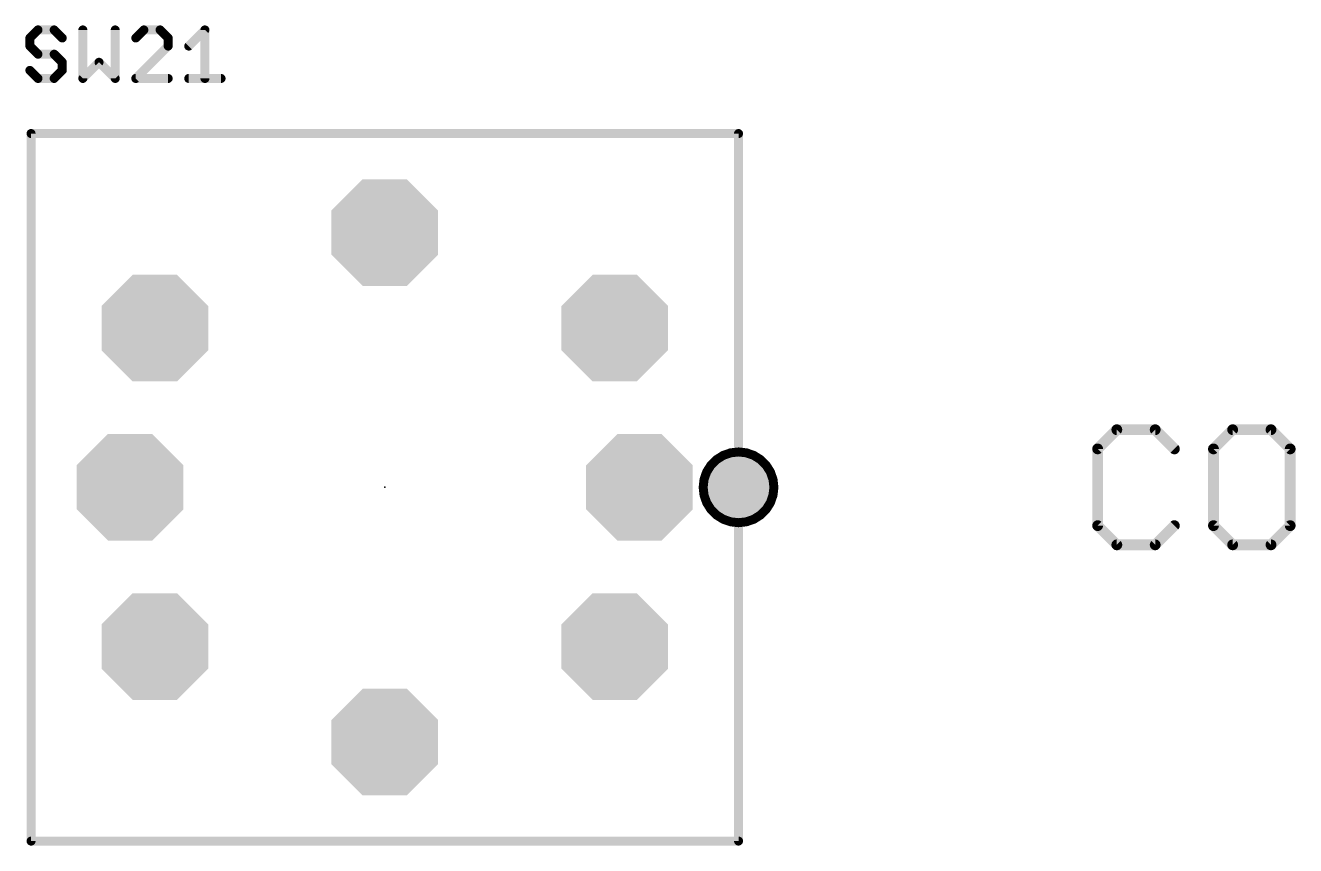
# Model space of a CAD drawing. Extents: x 0 to 426, y 0 to 160.
# Drawn here: x 279.92 to 297.87, y 39.94 to 51.53 of the extents above; entities that cross this region are included whole.
import ezdxf

# ---------------------------------------------------------------- set-up
doc = ezdxf.new("R2010")
doc.units = 0
doc.header["$MEASUREMENT"] = 0
doc.layers.get('0').update_dxf_attribs({"linetype": 'CONTINUOUS'})
for name, color, linetype in [('17', 82, 'CONTINUOUS'), ('21', 253, 'CONTINUOUS'), ('23', 7, 'CONTINUOUS'), ('25', 253, 'CONTINUOUS')]:
    doc.layers.add(name, color=color, linetype=linetype)

# ---------------------------------------------------------------- blocks, each defined once
blk = doc.blocks.new('OCTAGONP')
at = {"const_width": 0.5}
blk.add_lwpolyline([(-0.25, -0.1036), (-0.25, 0.1036), (-0.1036, 0.25), (0.1036, 0.25), (0.25, 0.1036), (0.25, -0.1036), (0.1036, -0.25), (-0.1036, -0.25), (-0.25, -0.1036), (-0.25, 0.1036)], dxfattribs=at)

msp = doc.modelspace()

# ---------------------------------------------------------------- linework, layer by layer
at = {"layer": '21'}
for points, const_width in [([(280, 50.0318, 1), (280, 49.9682)], 0.0635), ([(280.0317, 50, 1), (279.9683, 50)], 0.0635), ([(290.0317, 50, 1), (289.9683, 50)], 0.0635), ([(290, 49.9682, 1), (290, 50.0318)], 0.0635), ([(295.3474, 45.8523, 1), (295.3474, 45.7761)], 0.0762), ([(295.3743, 45.7872, 1), (295.3204, 45.8411)], 0.0762), ([(295.9166, 45.8411, 1), (295.8628, 45.7872)], 0.0762), ([(295.8897, 45.7761, 1), (295.8897, 45.8523)], 0.0762), ([(296.9845, 45.8523, 1), (296.9845, 45.7761)], 0.0762), ([(297.0115, 45.7872, 1), (296.9576, 45.8411)], 0.0762), ([(297.5538, 45.8411, 1), (297.4999, 45.7872)], 0.0762), ([(297.5269, 45.7761, 1), (297.5269, 45.8523)], 0.0762), ([(295.1143, 45.543, 1), (295.0381, 45.543)], 0.0762), ([(295.0493, 45.57, 1), (295.1031, 45.5161)], 0.0762), ([(296.1339, 45.5161, 1), (296.1878, 45.57)], 0.0762), ([(296.6864, 45.57, 1), (296.7403, 45.5161)], 0.0762), ([(296.7515, 45.543, 1), (296.6753, 45.543)], 0.0762), ([(297.8361, 45.543, 1), (297.7599, 45.543)], 0.0762), ([(297.7711, 45.5161, 1), (297.825, 45.57)], 0.0762), ([(289.6783, 45.4128, 1), (289.6783, 45.3492)], 0.0635), ([(289.6714, 45.4178, 1), (289.7051, 45.364)], 0.0635), ([(289.7107, 45.3685, 1), (289.6658, 45.4134)], 0.0635), ([(289.7726, 45.4805, 1), (289.7935, 45.4205)], 0.0635), ([(289.8, 45.4236, 1), (289.7662, 45.4774)], 0.0635), ([(289.8852, 45.519, 1), (289.8923, 45.4559)], 0.0635), ([(289.8992, 45.4575, 1), (289.8783, 45.5174)], 0.0635), ([(290.0036, 45.5316, 1), (289.9964, 45.4684)], 0.0635), ([(290.0036, 45.4684, 1), (289.9964, 45.5316)], 0.0635), ([(290.1217, 45.5174, 1), (290.1008, 45.4575)], 0.0635), ([(290.1077, 45.4559, 1), (290.1148, 45.519)], 0.0635), ([(290.2338, 45.4774, 1), (290.2, 45.4236)], 0.0635), ([(290.2065, 45.4205, 1), (290.2274, 45.4805)], 0.0635), ([(290.3342, 45.4134, 1), (290.2893, 45.3685)], 0.0635), ([(290.2949, 45.364, 1), (290.3286, 45.4178)], 0.0635), ([(290.3217, 45.3492, 1), (290.3217, 45.4128)], 0.0635), ([(289.5226, 45.2338, 1), (289.5764, 45.2)], 0.0635), ([(289.5795, 45.2065, 1), (289.5195, 45.2274)], 0.0635), ([(289.5728, 45.2858, 1), (289.5728, 45.2223)], 0.0635), ([(289.5866, 45.3342, 1), (289.6315, 45.2893)], 0.0635), ([(289.636, 45.2949, 1), (289.5822, 45.3286)], 0.0635), ([(290.4178, 45.3286, 1), (290.364, 45.2949)], 0.0635), ([(290.3685, 45.2893, 1), (290.4134, 45.3342)], 0.0635), ([(290.4805, 45.2274, 1), (290.4205, 45.2065)], 0.0635), ([(290.4236, 45.2, 1), (290.4774, 45.2338)], 0.0635), ([(290.4272, 45.2223, 1), (290.4272, 45.2858)], 0.0635), ([(289.4826, 45.1217, 1), (289.5425, 45.1008)], 0.0635), ([(289.5441, 45.1077, 1), (289.481, 45.1148)], 0.0635), ([(289.518, 45.1588, 1), (289.518, 45.0953)], 0.0635), ([(290.519, 45.1148, 1), (290.4559, 45.1077)], 0.0635), ([(290.4575, 45.1008, 1), (290.5174, 45.1217)], 0.0635), ([(290.482, 45.0953, 1), (290.482, 45.1588)], 0.0635), ([(289.5316, 45.0036, 1), (289.4684, 44.9964)], 0.0635), ([(289.4684, 45.0036, 1), (289.5316, 44.9964)], 0.0635), ([(289.5, 45.0318, 1), (289.5, 44.9682)], 0.0635), ([(289.5425, 44.8992, 1), (289.4826, 44.8783)], 0.0635), ([(289.481, 44.8852, 1), (289.5441, 44.8923)], 0.0635), ([(289.518, 44.9048, 1), (289.518, 44.8413)], 0.0635), ([(290.4559, 44.8923, 1), (290.519, 44.8852)], 0.0635), ([(290.5174, 44.8783, 1), (290.4575, 44.8992)], 0.0635), ([(290.5316, 44.9964, 1), (290.4684, 45.0036)], 0.0635), ([(290.4684, 44.9964, 1), (290.5316, 45.0036)], 0.0635), ([(290.482, 44.8413, 1), (290.482, 44.9048)], 0.0635), ([(290.5, 44.9682, 1), (290.5, 45.0318)], 0.0635), ([(289.5764, 44.8, 1), (289.5226, 44.7662)], 0.0635), ([(289.5195, 44.7726, 1), (289.5795, 44.7935)], 0.0635), ([(289.5728, 44.7778, 1), (289.5728, 44.7142)], 0.0635), ([(289.6315, 44.7107, 1), (289.5866, 44.6658)], 0.0635), ([(289.5822, 44.6714, 1), (289.636, 44.7051)], 0.0635), ([(290.364, 44.7051, 1), (290.4178, 44.6714)], 0.0635), ([(290.4134, 44.6658, 1), (290.3685, 44.7107)], 0.0635), ([(290.4205, 44.7935, 1), (290.4805, 44.7726)], 0.0635), ([(290.4774, 44.7662, 1), (290.4236, 44.8)], 0.0635), ([(290.4272, 44.7142, 1), (290.4272, 44.7778)], 0.0635), ([(289.6783, 44.6508, 1), (289.6783, 44.5872)], 0.0635), ([(289.7051, 44.636, 1), (289.6714, 44.5822)], 0.0635), ([(289.6658, 44.5866, 1), (289.7107, 44.6315)], 0.0635), ([(289.7935, 44.5795, 1), (289.7726, 44.5195)], 0.0635), ([(289.7662, 44.5226, 1), (289.8, 44.5764)], 0.0635), ([(289.8923, 44.5441, 1), (289.8852, 44.481)], 0.0635), ([(289.8783, 44.4826, 1), (289.8992, 44.5425)], 0.0635), ([(289.9964, 44.5316, 1), (290.0036, 44.4684)], 0.0635), ([(289.9964, 44.4684, 1), (290.0036, 44.5316)], 0.0635), ([(290.1008, 44.5425, 1), (290.1217, 44.4826)], 0.0635), ([(290.1148, 44.481, 1), (290.1077, 44.5441)], 0.0635), ([(290.2, 44.5764, 1), (290.2338, 44.5226)], 0.0635), ([(290.2274, 44.5195, 1), (290.2065, 44.5795)], 0.0635), ([(290.2893, 44.6315, 1), (290.3342, 44.5866)], 0.0635), ([(290.3286, 44.5822, 1), (290.2949, 44.636)], 0.0635), ([(290.3217, 44.5872, 1), (290.3217, 44.6508)], 0.0635), ([(295.1031, 44.4853, 1), (295.0493, 44.4314)], 0.0762), ([(296.1878, 44.4314, 1), (296.1339, 44.4853)], 0.0762), ([(296.7403, 44.4853, 1), (296.6864, 44.4314)], 0.0762), ([(297.825, 44.4314, 1), (297.7711, 44.4853)], 0.0762), ([(295.0381, 44.4584, 1), (295.1143, 44.4584)], 0.0762), ([(296.6753, 44.4584, 1), (296.7515, 44.4584)], 0.0762), ([(297.7599, 44.4584, 1), (297.8361, 44.4584)], 0.0762), ([(295.3474, 44.2253, 1), (295.3474, 44.1491)], 0.0762), ([(295.3204, 44.1603, 1), (295.3743, 44.2141)], 0.0762), ([(295.8628, 44.2141, 1), (295.9166, 44.1603)], 0.0762), ([(295.8897, 44.1491, 1), (295.8897, 44.2253)], 0.0762), ([(296.9845, 44.2253, 1), (296.9845, 44.1491)], 0.0762), ([(296.9576, 44.1603, 1), (297.0115, 44.2141)], 0.0762), ([(297.4999, 44.2141, 1), (297.5538, 44.1603)], 0.0762), ([(297.5269, 44.1491, 1), (297.5269, 44.2253)], 0.0762), ([(280, 40.0318, 1), (280, 39.9682)], 0.0635), ([(290, 39.9682, 1), (290, 40.0318)], 0.0635), ([(279.9683, 40, 1), (280.0317, 40)], 0.0635), ([(289.9683, 40, 1), (290.0317, 40)], 0.0635)]:
    msp.add_lwpolyline(points, format="xyb", dxfattribs=dict(at, const_width=const_width))
for points, const_width in [([(280, 50), (290, 50)], 0.127), ([(280, 40), (280, 50)], 0.127), ([(290, 50), (290, 40)], 0.127), ([(295.3474, 45.8142), (295.0762, 45.543)], 0.1524), ([(295.8897, 45.8142), (295.3474, 45.8142)], 0.1524), ([(296.1609, 45.543), (295.8897, 45.8142)], 0.1524), ([(296.9845, 45.8142), (296.7134, 45.543)], 0.1524), ([(297.5269, 45.8142), (296.9845, 45.8142)], 0.1524), ([(297.798, 45.543), (297.5269, 45.8142)], 0.1524), ([(295.0762, 45.543), (295.0762, 44.4584)], 0.1524), ([(296.7134, 45.543), (296.7134, 44.4584)], 0.1524), ([(297.798, 44.4584), (297.798, 45.543)], 0.1524), ([(289.6091, 45.3117), (289.6883, 45.3909)], 0.127), ([(289.6783, 45.381), (290.3217, 45.381)], 0.127), ([(289.6883, 45.3909), (289.7831, 45.4505)], 0.127), ([(289.7831, 45.4505), (289.8887, 45.4875)], 0.127), ([(289.8887, 45.4875), (290, 45.5)], 0.127), ([(290, 45.5), (290.1113, 45.4875)], 0.127), ([(290.1113, 45.4875), (290.2169, 45.4505)], 0.127), ([(290.2169, 45.4505), (290.3117, 45.3909)], 0.127), ([(290.3117, 45.3909), (290.3909, 45.3117)], 0.127), ([(289.5125, 45.1113), (289.5495, 45.2169)], 0.127), ([(289.5495, 45.2169), (289.6091, 45.3117)], 0.127), ([(289.5728, 45.254), (290.4272, 45.254)], 0.127), ([(290.3909, 45.3117), (290.4505, 45.2169)], 0.127), ([(290.4505, 45.2169), (290.4875, 45.1113)], 0.127), ([(289.5, 45), (289.5125, 45.1113)], 0.127), ([(289.518, 45.127), (290.482, 45.127)], 0.127), ([(290.4875, 45.1113), (290.5, 45)], 0.127), ([(289.5125, 44.8887), (289.5, 45)], 0.127), ([(289.5, 45), (290.5, 45)], 0.127), ([(289.5495, 44.7831), (289.5125, 44.8887)], 0.127), ([(289.518, 44.873), (290.482, 44.873)], 0.127), ([(290.4875, 44.8887), (290.4505, 44.7831)], 0.127), ([(290.5, 45), (290.4875, 44.8887)], 0.127), ([(289.6091, 44.6883), (289.5495, 44.7831)], 0.127), ([(289.5728, 44.746), (290.4272, 44.746)], 0.127), ([(289.6883, 44.6091), (289.6091, 44.6883)], 0.127), ([(290.3909, 44.6883), (290.3117, 44.6091)], 0.127), ([(290.4505, 44.7831), (290.3909, 44.6883)], 0.127), ([(289.6783, 44.619), (290.3217, 44.619)], 0.127), ([(289.7831, 44.5495), (289.6883, 44.6091)], 0.127), ([(289.8887, 44.5125), (289.7831, 44.5495)], 0.127), ([(290, 44.5), (289.8887, 44.5125)], 0.127), ([(290.1113, 44.5125), (290, 44.5)], 0.127), ([(290.2169, 44.5495), (290.1113, 44.5125)], 0.127), ([(290.3117, 44.6091), (290.2169, 44.5495)], 0.127), ([(295.0762, 44.4584), (295.3474, 44.1872)], 0.1524), ([(295.8897, 44.1872), (296.1609, 44.4584)], 0.1524), ([(296.7134, 44.4584), (296.9845, 44.1872)], 0.1524), ([(297.5269, 44.1872), (297.798, 44.4584)], 0.1524), ([(295.3474, 44.1872), (295.8897, 44.1872)], 0.1524), ([(296.9845, 44.1872), (297.5269, 44.1872)], 0.1524), ([(290, 40), (280, 40)], 0.127)]:
    msp.add_lwpolyline(points, dxfattribs=dict(at, const_width=const_width))
at = {"layer": '23'}
msp.add_point((285, 45), dxfattribs=at)
at = {"layer": '25', "const_width": 0.127}
for points in [[(280.0979, 51.4649), (279.9835, 51.3505)], [(279.9835, 51.3505), (279.9835, 51.2361)], [(280.3267, 51.4649), (280.0979, 51.4649)], [(280.4411, 51.3505), (280.3267, 51.4649)], [(280.7319, 51.4649), (280.7319, 50.7785)], [(281.1895, 50.7785), (281.1895, 51.4649)], [(281.5947, 51.4649), (281.4803, 51.3505)], [(281.8235, 51.4649), (281.5947, 51.4649)], [(281.9379, 51.3505), (281.8235, 51.4649)], [(281.9379, 51.2361), (281.9379, 51.3505)], [(282.2287, 51.2361), (282.4575, 51.4649)], [(282.4575, 51.4649), (282.4575, 50.7785)], [(279.9835, 51.2361), (280.0979, 51.1217)], [(280.0979, 51.1217), (280.3267, 51.1217)], [(280.3267, 51.1217), (280.4411, 51.0073)], [(281.4803, 50.7785), (281.9379, 51.2361)], [(280.4411, 51.0073), (280.4411, 50.8929)], [(280.7319, 50.7785), (280.9607, 51.0073)], [(280.9607, 51.0073), (281.1895, 50.7785)], [(280.0979, 50.7785), (279.9835, 50.8929)], [(280.3267, 50.7785), (280.0979, 50.7785)], [(280.4411, 50.8929), (280.3267, 50.7785)], [(281.9379, 50.7785), (281.4803, 50.7785)], [(282.2287, 50.7785), (282.6863, 50.7785)]]:
    msp.add_lwpolyline(points, dxfattribs=at)
at = {"layer": '25', "const_width": 0.0635}
for points in [[(280.0152, 51.3505, 1), (279.9518, 51.3505)], [(279.961, 51.3729, 1), (280.006, 51.328)], [(280.0979, 51.4966, 1), (280.0979, 51.4331)], [(280.1203, 51.4424, 1), (280.0754, 51.4873)], [(280.3491, 51.4873, 1), (280.3042, 51.4424)], [(280.3267, 51.4331, 1), (280.3267, 51.4966)], [(280.4186, 51.328, 1), (280.4635, 51.3729)], [(280.7637, 51.4649, 1), (280.7002, 51.4649)], [(281.2213, 51.4649, 1), (281.1578, 51.4649)], [(281.4579, 51.3729, 1), (281.5028, 51.328)], [(281.5947, 51.4966, 1), (281.5947, 51.4331)], [(281.6172, 51.4424, 1), (281.5723, 51.4873)], [(281.846, 51.4873, 1), (281.8011, 51.4424)], [(281.8235, 51.4331, 1), (281.8235, 51.4966)], [(281.9697, 51.3505, 1), (281.9062, 51.3505)], [(281.9155, 51.328, 1), (281.9604, 51.3729)], [(282.4893, 51.4649, 1), (282.4258, 51.4649)], [(282.48, 51.4424, 1), (282.4351, 51.4873)], [(280.006, 51.2585, 1), (279.961, 51.2136)], [(279.9518, 51.2361, 1), (280.0152, 51.2361)], [(280.0979, 51.1534, 1), (280.0979, 51.0899)], [(280.0754, 51.0992, 1), (280.1203, 51.1441)], [(280.3491, 51.1441, 1), (280.3042, 51.0992)], [(280.3267, 51.0899, 1), (280.3267, 51.1534)], [(281.9062, 51.2361, 1), (281.9697, 51.2361)], [(281.9604, 51.2136, 1), (281.9155, 51.2585)], [(282.2063, 51.2585, 1), (282.2512, 51.2136)], [(280.4728, 51.0073, 1), (280.4093, 51.0073)], [(280.4186, 50.9848, 1), (280.4635, 51.0297)], [(280.9832, 51.0297, 1), (280.9383, 50.9848)], [(280.9832, 50.9848, 1), (280.9383, 51.0297)], [(280.006, 50.9153, 1), (279.961, 50.8704)], [(280.0979, 50.8103, 1), (280.0979, 50.7467)], [(280.0754, 50.756, 1), (280.1203, 50.801)], [(280.3042, 50.801, 1), (280.3491, 50.756)], [(280.3267, 50.7467, 1), (280.3267, 50.8103)], [(280.4093, 50.8929, 1), (280.4728, 50.8929)], [(280.4635, 50.8704, 1), (280.4186, 50.9153)], [(280.7095, 50.801, 1), (280.7544, 50.756)], [(281.1671, 50.756, 1), (281.212, 50.801)], [(281.4803, 50.8103, 1), (281.4803, 50.7467)], [(281.4579, 50.801, 1), (281.5028, 50.756)], [(281.9379, 50.7467, 1), (281.9379, 50.8103)], [(282.2287, 50.8103, 1), (282.2287, 50.7467)], [(282.6863, 50.7467, 1), (282.6863, 50.8103)], [(280.7002, 50.7785, 1), (280.7637, 50.7785)], [(281.1578, 50.7785, 1), (281.2213, 50.7785)], [(282.4258, 50.7785, 1), (282.4893, 50.7785)]]:
    msp.add_lwpolyline(points, format="xyb", dxfattribs=at)

# ---------------------------------------------------------------- block references
at = {"layer": '17', "xscale": 1.508, "yscale": 1.508}
for p in [(285, 48.6), (285, 48.6), (281.75, 47.25), (281.75, 47.25), (288.25, 47.25), (288.25, 47.25), (281.4, 45), (281.4, 45), (288.6, 45), (288.6, 45), (281.75, 42.75), (281.75, 42.75), (288.25, 42.75), (288.25, 42.75), (285, 41.4), (285, 41.4)]:
    msp.add_blockref('OCTAGONP', p, dxfattribs=at)

doc.saveas('drawing.dxf')
